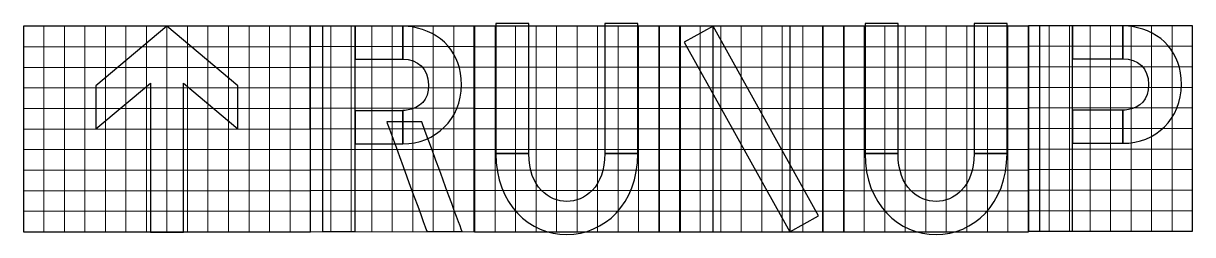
# Model space of a CAD drawing. Header units: millimetres. Extents: x -151 to 54, y -46 to 128.
# Drawn here: x -150.8 to -74.8, y -46.1 to -32.5 of the extents above; entities that cross this region are included whole.
import ezdxf

# ---------------------------------------------------------------- set-up
doc = ezdxf.new("R2010")
doc.units = ezdxf.units.MM
doc.header["$MEASUREMENT"] = 0
doc.layers.add('ESQUEMA', color=7, linetype='Continuous')

msp = doc.modelspace()

# ---------------------------------------------------------------- linework, layer by layer
at = {"layer": 'ESQUEMA', "color": 154, "lineweight": 30}
for points in [[(-150.7956, -32.6461), (-150.7956, -32.6461), (-132.1615, -32.6475), (-132.1615, -32.6475), (-132.1615, -32.6475), (-132.1615, -32.6475), (-132.1396, -45.9716), (-132.1396, -45.9716), (-132.1396, -45.9716), (-132.1396, -45.9716), (-150.7956, -45.9723), (-150.7956, -45.9723), (-150.7956, -45.9723), (-150.7956, -45.9723), (-150.7956, -32.6461), (-150.7956, -32.6461)], [(-132.1613, -32.6337), (-132.1613, -32.6337), (-121.5007, -32.6347), (-121.5007, -32.6347), (-121.5007, -32.6347), (-121.5007, -32.6347), (-121.5007, -45.9588), (-121.5007, -45.9588), (-121.5007, -45.9588), (-121.5007, -45.9588), (-132.1613, -45.9595), (-132.1613, -45.9595), (-132.1613, -45.9595), (-132.1613, -45.9595), (-132.1613, -32.6337), (-132.1613, -32.6337)], [(-121.4875, -32.6395), (-121.4875, -32.6395), (-109.4944, -32.6406), (-109.4944, -32.6406), (-109.4944, -32.6406), (-109.4944, -32.6406), (-109.4944, -45.9643), (-109.4944, -45.9643), (-109.4944, -45.9643), (-109.4944, -45.9643), (-121.4875, -45.9653), (-121.4875, -45.9653), (-121.4875, -45.9653), (-121.4875, -45.9653), (-121.4875, -32.6395), (-121.4875, -32.6395)], [(-109.4944, -32.6406), (-109.4944, -32.6406), (-97.5014, -32.6416), (-97.5014, -32.6416), (-97.5014, -32.6416), (-97.5014, -32.6416), (-97.5014, -45.9653), (-97.5014, -45.9653), (-97.5014, -45.9653), (-97.5014, -45.9653), (-109.4944, -45.9661), (-109.4944, -45.9661), (-109.4944, -45.9661), (-109.4944, -45.9661), (-109.4944, -32.6406), (-109.4944, -32.6406)], [(-97.5013, -32.6416), (-97.5013, -32.6416), (-85.5083, -32.6427), (-85.5083, -32.6427), (-85.5083, -32.6427), (-85.5083, -32.6427), (-85.5083, -45.9664), (-85.5083, -45.9664), (-85.5083, -45.9664), (-85.5083, -45.9664), (-97.5013, -45.9674), (-97.5013, -45.9674), (-97.5013, -45.9674), (-97.5013, -45.9674), (-97.5013, -32.6416), (-97.5013, -32.6416)], [(-85.4985, -32.6092), (-85.4985, -32.6092), (-74.8379, -32.6103), (-74.8379, -32.6103), (-74.8379, -32.6103), (-74.8379, -32.6103), (-74.8379, -45.934), (-74.8379, -45.934), (-74.8379, -45.934), (-74.8379, -45.934), (-85.4985, -45.9347), (-85.4985, -45.9347), (-85.4985, -45.9347), (-85.4985, -45.9347), (-85.4985, -32.6092), (-85.4985, -32.6092)]]:
    msp.add_open_spline(points, degree=3, knots=[0, 0, 0, 0, 0.2, 0.2, 0.2, 0.2, 0.4, 0.4, 0.4, 0.4, 0.6, 0.6, 0.6, 0.6, 1, 1, 1, 1], dxfattribs=at)
at = {"layer": 'ESQUEMA', "color": 154, "lineweight": 15}
for points in [[(-149.4627, -32.6468), (-149.4627, -32.6468), (-149.4627, -45.9722), (-149.4627, -45.9722)], [(-148.1305, -32.6468), (-148.1305, -32.6468), (-148.1305, -45.9722), (-148.1305, -45.9722)], [(-146.7976, -32.6468), (-146.7976, -32.6468), (-146.7976, -45.9715), (-146.7976, -45.9715)], [(-145.4657, -32.6468), (-145.4657, -32.6468), (-145.4657, -45.9715), (-145.4657, -45.9715)], [(-144.1328, -32.6468), (-144.1328, -32.6468), (-144.1328, -45.9715), (-144.1328, -45.9715)], [(-142.8005, -32.6468), (-142.8005, -32.6468), (-142.8005, -45.9715), (-142.8005, -45.9715)], [(-141.468, -32.6475), (-141.468, -32.6475), (-141.468, -45.9719), (-141.468, -45.9719)], [(-140.1347, -32.6475), (-140.1347, -32.6475), (-140.1347, -45.9719), (-140.1347, -45.9719)], [(-138.8025, -32.6475), (-138.8025, -32.6475), (-138.8025, -45.9719), (-138.8025, -45.9719)], [(-137.4703, -32.6475), (-137.4703, -32.6475), (-137.4703, -45.9719), (-137.4703, -45.9719)], [(-136.1377, -32.6475), (-136.1377, -32.6475), (-136.1377, -45.9719), (-136.1377, -45.9719)], [(-134.8052, -32.6475), (-134.8052, -32.6475), (-134.8052, -45.9719), (-134.8052, -45.9719)], [(-133.4723, -32.6475), (-133.4723, -32.6475), (-133.4723, -45.9719), (-133.4723, -45.9719)], [(-130.8283, -32.634), (-130.8283, -32.634), (-130.8283, -45.9595), (-130.8283, -45.9595)], [(-129.4958, -32.634), (-129.4958, -32.634), (-129.4958, -45.9595), (-129.4958, -45.9595)], [(-128.1636, -32.634), (-128.1636, -32.634), (-128.1636, -45.9595), (-128.1636, -45.9595)], [(-126.8307, -32.634), (-126.8307, -32.634), (-126.8307, -45.9591), (-126.8307, -45.9591)], [(-125.4982, -32.6344), (-125.4982, -32.6344), (-125.4982, -45.9591), (-125.4982, -45.9591)], [(-124.166, -32.6344), (-124.166, -32.6344), (-124.166, -45.9591), (-124.166, -45.9591)], [(-122.8333, -32.6347), (-122.8333, -32.6347), (-122.8333, -45.9591), (-122.8333, -45.9591)], [(-120.1546, -32.6395), (-120.1546, -32.6395), (-120.1546, -45.965), (-120.1546, -45.965)], [(-118.822, -32.6395), (-118.822, -32.6395), (-118.822, -45.965), (-118.822, -45.965)], [(-117.4894, -32.6399), (-117.4894, -32.6399), (-117.4894, -45.965), (-117.4894, -45.965)], [(-116.1569, -32.6402), (-116.1569, -32.6402), (-116.1569, -45.965), (-116.1569, -45.965)], [(-114.8247, -32.6402), (-114.8247, -32.6402), (-114.8247, -45.965), (-114.8247, -45.965)], [(-113.4921, -32.6402), (-113.4921, -32.6402), (-113.4921, -45.965), (-113.4921, -45.965)], [(-112.1592, -32.6402), (-112.1592, -32.6402), (-112.1592, -45.965), (-112.1592, -45.965)], [(-110.8266, -32.6402), (-110.8266, -32.6402), (-110.8266, -45.965), (-110.8266, -45.965)], [(-108.1615, -32.6406), (-108.1615, -32.6406), (-108.1615, -45.9661), (-108.1615, -45.9661)], [(-106.8293, -32.6406), (-106.8293, -32.6406), (-106.8293, -45.9661), (-106.8293, -45.9661)], [(-105.4966, -32.6406), (-105.4966, -32.6406), (-105.4966, -45.9661), (-105.4966, -45.9661)], [(-104.1638, -32.6409), (-104.1638, -32.6409), (-104.1638, -45.966), (-104.1638, -45.966)], [(-102.8314, -32.6412), (-102.8314, -32.6412), (-102.8314, -45.966), (-102.8314, -45.966)], [(-101.4992, -32.6412), (-101.4992, -32.6412), (-101.4992, -45.966), (-101.4992, -45.966)], [(-100.1665, -32.6412), (-100.1665, -32.6412), (-100.1665, -45.966), (-100.1665, -45.966)], [(-98.8337, -32.6412), (-98.8337, -32.6412), (-98.8337, -45.966), (-98.8337, -45.966)], [(-96.1684, -32.6416), (-96.1684, -32.6416), (-96.1684, -45.9671), (-96.1684, -45.9671)], [(-94.8359, -32.6416), (-94.8359, -32.6416), (-94.8359, -45.9671), (-94.8359, -45.9671)], [(-93.5033, -32.642), (-93.5033, -32.642), (-93.5033, -45.9671), (-93.5033, -45.9671)], [(-92.1708, -32.6423), (-92.1708, -32.6423), (-92.1708, -45.967), (-92.1708, -45.967)], [(-90.8385, -32.6423), (-90.8385, -32.6423), (-90.8385, -45.967), (-90.8385, -45.967)], [(-89.506, -32.6423), (-89.506, -32.6423), (-89.506, -45.967), (-89.506, -45.967)], [(-88.1731, -32.6423), (-88.1731, -32.6423), (-88.1731, -45.967), (-88.1731, -45.967)], [(-86.8405, -32.6423), (-86.8405, -32.6423), (-86.8405, -45.967), (-86.8405, -45.967)], [(-84.1657, -32.6092), (-84.1657, -32.6092), (-84.1657, -45.9347), (-84.1657, -45.9347)], [(-82.8332, -32.6092), (-82.8332, -32.6092), (-82.8332, -45.9347), (-82.8332, -45.9347)], [(-81.5004, -32.6092), (-81.5004, -32.6092), (-81.5004, -45.9347), (-81.5004, -45.9347)], [(-80.168, -32.6096), (-80.168, -32.6096), (-80.168, -45.9347), (-80.168, -45.9347)], [(-78.8355, -32.6099), (-78.8355, -32.6099), (-78.8355, -45.9347), (-78.8355, -45.9347)], [(-77.5031, -32.6099), (-77.5031, -32.6099), (-77.5031, -45.9347), (-77.5031, -45.9347)], [(-76.1705, -32.6099), (-76.1705, -32.6099), (-76.1705, -45.9347), (-76.1705, -45.9347)], [(-150.7956, -33.9786), (-150.7956, -33.9786), (-132.141, -33.9786), (-132.141, -33.9786)], [(-132.1613, -33.9659), (-132.1613, -33.9659), (-121.5007, -33.9659), (-121.5007, -33.9659)], [(-121.4875, -33.9718), (-121.4875, -33.9718), (-109.4944, -33.9718), (-109.4944, -33.9718)], [(-109.4944, -33.9731), (-109.4944, -33.9731), (-97.5014, -33.9731), (-97.5014, -33.9731)], [(-97.5013, -33.9738), (-97.5013, -33.9738), (-85.5083, -33.9738), (-85.5083, -33.9738)], [(-85.4985, -33.9411), (-85.4985, -33.9411), (-74.8379, -33.9411), (-74.8379, -33.9411)], [(-150.7956, -35.3112), (-150.7956, -35.3112), (-132.141, -35.3112), (-132.141, -35.3112)], [(-132.1613, -35.2984), (-132.1613, -35.2984), (-121.5007, -35.2984), (-121.5007, -35.2984)], [(-121.4875, -35.3043), (-121.4875, -35.3043), (-109.4944, -35.3043), (-109.4944, -35.3043)], [(-109.4944, -35.3057), (-109.4944, -35.3057), (-97.5014, -35.3057), (-97.5014, -35.3057)], [(-97.5013, -35.3064), (-97.5013, -35.3064), (-85.5083, -35.3064), (-85.5083, -35.3064)], [(-85.4985, -35.274), (-85.4985, -35.274), (-74.8379, -35.274), (-74.8379, -35.274)], [(-150.7956, -36.6445), (-150.7956, -36.6445), (-132.141, -36.6445), (-132.141, -36.6445)], [(-132.1613, -36.631), (-132.1613, -36.631), (-121.5007, -36.631), (-121.5007, -36.631)], [(-121.4875, -36.6372), (-121.4875, -36.6372), (-109.4944, -36.6372), (-109.4944, -36.6372)], [(-109.4944, -36.6383), (-109.4944, -36.6383), (-97.5014, -36.6383), (-97.5014, -36.6383)], [(-97.5013, -36.6393), (-97.5013, -36.6393), (-85.5083, -36.6393), (-85.5083, -36.6393)], [(-85.4985, -36.6069), (-85.4985, -36.6069), (-74.8379, -36.6069), (-74.8379, -36.6069)], [(-150.7956, -37.977), (-150.7956, -37.977), (-132.141, -37.977), (-132.141, -37.977)], [(-132.1613, -37.9639), (-132.1613, -37.9639), (-121.5007, -37.9639), (-121.5007, -37.9639)], [(-121.4875, -37.9698), (-121.4875, -37.9698), (-109.4944, -37.9698), (-109.4944, -37.9698)], [(-109.4944, -37.9708), (-109.4944, -37.9708), (-97.5014, -37.9708), (-97.5014, -37.9708)], [(-97.5013, -37.9719), (-97.5013, -37.9719), (-85.5083, -37.9719), (-85.5083, -37.9719)], [(-85.4985, -37.9391), (-85.4985, -37.9391), (-74.8379, -37.9391), (-74.8379, -37.9391)], [(-150.7956, -39.3096), (-150.7956, -39.3096), (-132.141, -39.3096), (-132.141, -39.3096)], [(-132.1613, -39.2965), (-132.1613, -39.2965), (-121.5007, -39.2965), (-121.5007, -39.2965)], [(-121.4875, -39.3024), (-121.4875, -39.3024), (-109.4944, -39.3024), (-109.4944, -39.3024)], [(-109.4944, -39.3034), (-109.4944, -39.3034), (-97.5014, -39.3034), (-97.5014, -39.3034)], [(-97.5013, -39.3044), (-97.5013, -39.3044), (-85.5083, -39.3044), (-85.5083, -39.3044)], [(-85.4985, -39.272), (-85.4985, -39.272), (-74.8379, -39.272), (-74.8379, -39.272)], [(-150.7956, -40.6421), (-150.7956, -40.6421), (-132.141, -40.6421), (-132.141, -40.6421)], [(-132.1613, -40.6294), (-132.1613, -40.6294), (-121.5007, -40.6294), (-121.5007, -40.6294)], [(-121.4875, -40.6349), (-121.4875, -40.6349), (-109.4944, -40.6349), (-109.4944, -40.6349)], [(-109.4944, -40.6359), (-109.4944, -40.6359), (-97.5014, -40.6359), (-97.5014, -40.6359)], [(-97.5013, -40.637), (-97.5013, -40.637), (-85.5083, -40.637), (-85.5083, -40.637)], [(-85.4985, -40.6046), (-85.4985, -40.6046), (-74.8379, -40.6046), (-74.8379, -40.6046)], [(-150.7956, -41.9747), (-150.7956, -41.9747), (-132.141, -41.9747), (-132.141, -41.9747)], [(-132.1613, -41.962), (-132.1613, -41.962), (-121.5007, -41.962), (-121.5007, -41.962)], [(-121.4875, -41.9678), (-121.4875, -41.9678), (-109.4944, -41.9678), (-109.4944, -41.9678)], [(-109.4944, -41.9688), (-109.4944, -41.9688), (-97.5014, -41.9688), (-97.5014, -41.9688)], [(-97.5013, -41.9699), (-97.5013, -41.9699), (-85.5083, -41.9699), (-85.5083, -41.9699)], [(-85.4985, -41.9372), (-85.4985, -41.9372), (-74.8379, -41.9372), (-74.8379, -41.9372)], [(-132.1613, -43.2945), (-132.1613, -43.2945), (-121.5007, -43.2945), (-121.5007, -43.2945)], [(-85.4985, -43.2697), (-85.4985, -43.2697), (-74.8379, -43.2697), (-74.8379, -43.2697)], [(-150.7956, -43.3073), (-150.7956, -43.3073), (-132.141, -43.3073), (-132.141, -43.3073)], [(-121.4875, -43.3004), (-121.4875, -43.3004), (-109.4944, -43.3004), (-109.4944, -43.3004)], [(-109.4944, -43.3014), (-109.4944, -43.3014), (-97.5014, -43.3014), (-97.5014, -43.3014)], [(-97.5013, -43.3024), (-97.5013, -43.3024), (-85.5083, -43.3024), (-85.5083, -43.3024)], [(-150.7956, -44.6398), (-150.7956, -44.6398), (-132.141, -44.6398), (-132.141, -44.6398)], [(-132.1613, -44.6267), (-132.1613, -44.6267), (-121.5007, -44.6267), (-121.5007, -44.6267)], [(-121.4875, -44.6326), (-121.4875, -44.6326), (-109.4944, -44.6326), (-109.4944, -44.6326)], [(-109.4944, -44.634), (-109.4944, -44.634), (-97.5014, -44.634), (-97.5014, -44.634)], [(-97.5013, -44.6347), (-97.5013, -44.6347), (-85.5083, -44.6347), (-85.5083, -44.6347)], [(-85.4985, -44.6023), (-85.4985, -44.6023), (-74.8379, -44.6023), (-74.8379, -44.6023)]]:
    msp.add_open_spline(points, degree=3, dxfattribs=at)
at = {"layer": 'ESQUEMA', "color": 250}
for points, knots in [([(-140.3938, -36.3358), (-140.3938, -36.3358), (-140.3935, -45.985), (-140.3935, -45.985), (-140.3935, -45.985), (-140.3935, -45.985), (-142.5391, -45.985), (-142.5391, -45.985), (-142.5391, -45.985), (-142.5391, -45.985), (-142.5384, -36.3428), (-142.5384, -36.3428), (-142.5384, -36.3428), (-142.5384, -36.3428), (-146.0785, -39.2854), (-146.0785, -39.2854), (-146.0785, -39.2854), (-146.0785, -39.2854), (-146.0785, -36.4998), (-146.0785, -36.4998), (-146.0785, -36.4998), (-146.0785, -36.4998), (-141.474, -32.6337), (-141.474, -32.6337), (-141.474, -32.6337), (-141.474, -32.6337), (-136.8569, -36.5115), (-136.8569, -36.5115), (-136.8569, -36.5115), (-136.8569, -36.5115), (-136.8569, -39.2998), (-136.8569, -39.2998), (-136.8569, -39.2998), (-136.8569, -39.2998), (-140.3938, -36.3358), (-140.3938, -36.3358)], [0, 0, 0, 0, 0.1, 0.1, 0.1, 0.1, 0.2, 0.2, 0.2, 0.2, 0.3, 0.3, 0.3, 0.3, 0.4, 0.4, 0.4, 0.4, 0.5, 0.5, 0.5, 0.5, 0.6, 0.6, 0.6, 0.6, 0.7, 0.7, 0.7, 0.7, 0.8, 0.8, 0.8, 0.8, 1, 1, 1, 1]), ([(-129.233, -45.9593), (-129.233, -45.9593), (-131.3733, -45.9593), (-131.3733, -45.9593), (-131.3733, -45.9593), (-131.3733, -45.9593), (-131.3733, -32.6342), (-131.3733, -32.6342), (-131.3733, -32.6342), (-131.3733, -32.6342), (-129.233, -32.6342), (-129.233, -32.6342), (-129.233, -32.6342), (-129.233, -32.6342), (-129.233, -45.9593), (-129.233, -45.9593)], [0, 0, 0, 0, 0.2, 0.2, 0.2, 0.2, 0.4, 0.4, 0.4, 0.4, 0.6, 0.6, 0.6, 0.6, 1, 1, 1, 1]), ([(-126.1493, -34.7748), (-126.1493, -34.7748), (-129.2333, -34.7748), (-129.2333, -34.7748), (-129.2333, -34.7748), (-129.2333, -34.7748), (-129.2333, -32.6342), (-129.2333, -32.6342), (-129.2333, -32.6342), (-129.2333, -32.6342), (-126.1493, -32.6342), (-126.1493, -32.6342), (-126.1493, -32.6342), (-126.1493, -32.6342), (-126.1493, -34.7748), (-126.1493, -34.7748)], [0, 0, 0, 0, 0.2, 0.2, 0.2, 0.2, 0.4, 0.4, 0.4, 0.4, 0.6, 0.6, 0.6, 0.6, 1, 1, 1, 1]), ([(-126.1494, -32.634), (-126.1494, -32.634), (-125.9077, -32.6305), (-125.5454, -32.6912), (-125.5454, -32.6912), (-123.633, -33.0094), (-122.3387, -34.3658), (-122.3387, -36.4394), (-122.3387, -36.4394), (-122.3387, -38.6655), (-124.0345, -40.2829), (-126.1483, -40.2572), (-126.1483, -40.2572), (-126.1483, -40.2572), (-126.149, -38.1165), (-126.149, -38.1165), (-126.149, -38.1165), (-126.149, -38.1165), (-126.0485, -38.1137), (-125.8971, -38.0883), (-125.8971, -38.0883), (-124.9954, -37.9373), (-124.479, -37.4508), (-124.479, -36.4394), (-124.479, -36.4394), (-124.479, -35.3617), (-125.1757, -34.8029), (-126.1497, -34.774), (-126.1497, -34.774), (-126.1497, -34.774), (-126.1494, -32.634), (-126.1494, -32.634)], [0, 0, 0, 0, 0.1111111, 0.1111111, 0.1111111, 0.1111111, 0.2222222, 0.2222222, 0.2222222, 0.2222222, 0.3333333, 0.3333333, 0.3333333, 0.3333333, 0.4444444, 0.4444444, 0.4444444, 0.4444444, 0.5555556, 0.5555556, 0.5555556, 0.5555556, 0.6666667, 0.6666667, 0.6666667, 0.6666667, 0.7777778, 0.7777778, 0.7777778, 0.7777778, 1, 1, 1, 1]), ([(-117.9607, -40.8962), (-117.9607, -40.8962), (-120.1003, -40.8962), (-120.1003, -40.8962), (-120.1003, -40.8962), (-120.1003, -40.8962), (-120.1003, -32.4627), (-120.1003, -32.4627), (-120.1003, -32.4627), (-120.1003, -32.4627), (-117.9607, -32.4627), (-117.9607, -32.4627), (-117.9607, -32.4627), (-117.9607, -32.4627), (-117.9607, -40.8962), (-117.9607, -40.8962)], [0, 0, 0, 0, 0.2, 0.2, 0.2, 0.2, 0.4, 0.4, 0.4, 0.4, 0.6, 0.6, 0.6, 0.6, 1, 1, 1, 1]), ([(-110.8818, -40.8952), (-110.8818, -40.8952), (-113.0218, -40.8952), (-113.0218, -40.8952), (-113.0218, -40.8952), (-113.0218, -40.8952), (-113.0218, -32.4627), (-113.0218, -32.4627), (-113.0218, -32.4627), (-113.0218, -32.4627), (-110.8818, -32.4627), (-110.8818, -32.4627), (-110.8818, -32.4627), (-110.8818, -32.4627), (-110.8818, -40.8952), (-110.8818, -40.8952)], [0, 0, 0, 0, 0.2, 0.2, 0.2, 0.2, 0.4, 0.4, 0.4, 0.4, 0.6, 0.6, 0.6, 0.6, 1, 1, 1, 1]), ([(-105.9916, -45.9677), (-105.9916, -45.9677), (-108.1319, -45.9677), (-108.1319, -45.9677), (-108.1319, -45.9677), (-108.1319, -45.9677), (-108.1319, -32.6395), (-108.1319, -32.6395), (-108.1319, -32.6395), (-108.1319, -32.6395), (-105.9916, -32.6395), (-105.9916, -32.6395), (-105.9916, -32.6395), (-105.9916, -32.6395), (-105.9916, -45.9677), (-105.9916, -45.9677)], [0, 0, 0, 0, 0.2, 0.2, 0.2, 0.2, 0.4, 0.4, 0.4, 0.4, 0.6, 0.6, 0.6, 0.6, 1, 1, 1, 1]), ([(-105.9914, -32.6392), (-105.9914, -32.6392), (-99.132, -44.9272), (-99.132, -44.9272), (-99.132, -44.9272), (-99.132, -44.9272), (-101.0042, -45.9647), (-101.0042, -45.9647), (-101.0042, -45.9647), (-101.0042, -45.9647), (-107.8636, -33.6767), (-107.8636, -33.6767), (-107.8636, -33.6767), (-107.8636, -33.6767), (-105.9914, -32.6392), (-105.9914, -32.6392)], [0, 0, 0, 0, 0.2, 0.2, 0.2, 0.2, 0.4, 0.4, 0.4, 0.4, 0.6, 0.6, 0.6, 0.6, 1, 1, 1, 1]), ([(-98.8637, -45.9649), (-98.8637, -45.9649), (-101.004, -45.9649), (-101.004, -45.9649), (-101.004, -45.9649), (-101.004, -45.9649), (-101.004, -32.6395), (-101.004, -32.6395), (-101.004, -32.6395), (-101.004, -32.6395), (-98.8637, -32.6395), (-98.8637, -32.6395), (-98.8637, -32.6395), (-98.8637, -32.6395), (-98.8637, -45.9649), (-98.8637, -45.9649)], [0, 0, 0, 0, 0.2, 0.2, 0.2, 0.2, 0.4, 0.4, 0.4, 0.4, 0.6, 0.6, 0.6, 0.6, 1, 1, 1, 1]), ([(-93.9746, -40.898), (-93.9746, -40.898), (-96.1142, -40.898), (-96.1142, -40.898), (-96.1142, -40.898), (-96.1142, -40.898), (-96.1142, -32.4645), (-96.1142, -32.4645), (-96.1142, -32.4645), (-96.1142, -32.4645), (-93.9746, -32.4645), (-93.9746, -32.4645), (-93.9746, -32.4645), (-93.9746, -32.4645), (-93.9746, -40.898), (-93.9746, -40.898)], [0, 0, 0, 0, 0.2, 0.2, 0.2, 0.2, 0.4, 0.4, 0.4, 0.4, 0.6, 0.6, 0.6, 0.6, 1, 1, 1, 1]), ([(-86.8957, -40.8969), (-86.8957, -40.8969), (-89.0357, -40.8969), (-89.0357, -40.8969), (-89.0357, -40.8969), (-89.0357, -40.8969), (-89.0357, -32.4645), (-89.0357, -32.4645), (-89.0357, -32.4645), (-89.0357, -32.4645), (-86.8957, -32.4645), (-86.8957, -32.4645), (-86.8957, -32.4645), (-86.8957, -32.4645), (-86.8957, -40.8969), (-86.8957, -40.8969)], [0, 0, 0, 0, 0.2, 0.2, 0.2, 0.2, 0.4, 0.4, 0.4, 0.4, 0.6, 0.6, 0.6, 0.6, 1, 1, 1, 1]), ([(-82.637, -45.9349), (-82.637, -45.9349), (-84.7777, -45.9349), (-84.7777, -45.9349), (-84.7777, -45.9349), (-84.7777, -45.9349), (-84.7777, -32.6098), (-84.7777, -32.6098), (-84.7777, -32.6098), (-84.7777, -32.6098), (-82.637, -32.6098), (-82.637, -32.6098), (-82.637, -32.6098), (-82.637, -32.6098), (-82.637, -45.9349), (-82.637, -45.9349)], [0, 0, 0, 0, 0.2, 0.2, 0.2, 0.2, 0.4, 0.4, 0.4, 0.4, 0.6, 0.6, 0.6, 0.6, 1, 1, 1, 1]), ([(-79.3689, -34.7501), (-79.3689, -34.7501), (-82.6374, -34.7501), (-82.6374, -34.7501), (-82.6374, -34.7501), (-82.6374, -34.7501), (-82.6374, -32.6095), (-82.6374, -32.6095), (-82.6374, -32.6095), (-82.6374, -32.6095), (-79.3689, -32.6095), (-79.3689, -32.6095), (-79.3689, -32.6095), (-79.3689, -32.6095), (-79.3689, -34.7501), (-79.3689, -34.7501)], [0, 0, 0, 0, 0.2, 0.2, 0.2, 0.2, 0.4, 0.4, 0.4, 0.4, 0.6, 0.6, 0.6, 0.6, 1, 1, 1, 1]), ([(-79.3695, -32.6092), (-79.3695, -32.6092), (-79.1278, -32.606), (-78.7659, -32.6664), (-78.7659, -32.6664), (-76.8531, -32.9846), (-75.5588, -34.341), (-75.5588, -36.4146), (-75.5588, -36.4146), (-75.5588, -38.641), (-77.2553, -40.2581), (-79.3684, -40.2324), (-79.3684, -40.2324), (-79.3684, -40.2324), (-79.3691, -38.0917), (-79.3691, -38.0917), (-79.3691, -38.0917), (-79.3691, -38.0917), (-79.2686, -38.0889), (-79.1172, -38.0635), (-79.1172, -38.0635), (-78.2155, -37.9125), (-77.6994, -37.4264), (-77.6994, -36.4146), (-77.6994, -36.4146), (-77.6994, -35.3369), (-78.3958, -34.7784), (-79.3698, -34.7492), (-79.3698, -34.7492), (-79.3698, -34.7492), (-79.3695, -32.6092), (-79.3695, -32.6092)], [0, 0, 0, 0, 0.1111111, 0.1111111, 0.1111111, 0.1111111, 0.2222222, 0.2222222, 0.2222222, 0.2222222, 0.3333333, 0.3333333, 0.3333333, 0.3333333, 0.4444444, 0.4444444, 0.4444444, 0.4444444, 0.5555556, 0.5555556, 0.5555556, 0.5555556, 0.6666667, 0.6666667, 0.6666667, 0.6666667, 0.7777778, 0.7777778, 0.7777778, 0.7777778, 1, 1, 1, 1]), ([(-126.1483, -40.2573), (-126.1483, -40.2573), (-129.2333, -40.2573), (-129.2333, -40.2573), (-129.2333, -40.2573), (-129.2333, -40.2573), (-129.2333, -38.1167), (-129.2333, -38.1167), (-129.2333, -38.1167), (-129.2333, -38.1167), (-126.1483, -38.1167), (-126.1483, -38.1167), (-126.1483, -38.1167), (-126.1483, -38.1167), (-126.1483, -40.2573), (-126.1483, -40.2573)], [0, 0, 0, 0, 0.2, 0.2, 0.2, 0.2, 0.4, 0.4, 0.4, 0.4, 0.6, 0.6, 0.6, 0.6, 1, 1, 1, 1]), ([(-79.3689, -40.2326), (-79.3689, -40.2326), (-82.6374, -40.2326), (-82.6374, -40.2326), (-82.6374, -40.2326), (-82.6374, -40.2326), (-82.6374, -38.092), (-82.6374, -38.092), (-82.6374, -38.092), (-82.6374, -38.092), (-79.3689, -38.092), (-79.3689, -38.092), (-79.3689, -38.092), (-79.3689, -38.092), (-79.3689, -40.2326), (-79.3689, -40.2326)], [0, 0, 0, 0, 0.2, 0.2, 0.2, 0.2, 0.4, 0.4, 0.4, 0.4, 0.6, 0.6, 0.6, 0.6, 1, 1, 1, 1]), ([(-124.914, -38.8424), (-123.7099, -42.1479), (-122.2921, -45.959), (-122.2882, -45.959), (-122.2882, -45.959), (-122.2882, -45.959), (-124.5728, -45.959), (-124.5728, -45.959), (-124.5728, -45.959), (-124.5728, -45.959), (-127.1922, -38.8424), (-127.1859, -38.8424), (-127.1859, -38.8424), (-127.1859, -38.8424), (-124.914, -38.8424), (-124.914, -38.8424)], [0, 0, 0, 0, 0.2, 0.2, 0.2, 0.2, 0.4, 0.4, 0.4, 0.4, 0.6, 0.6, 0.6, 0.6, 1, 1, 1, 1]), ([(-110.8807, -40.895), (-110.8807, -44.1991), (-113.0951, -46.1394), (-115.4908, -46.1422), (-115.4908, -46.1422), (-117.8894, -46.1451), (-120.1013, -44.2062), (-120.1013, -40.8961), (-120.1013, -40.8961), (-120.1013, -40.8961), (-117.961, -40.8961), (-117.961, -40.8961), (-117.961, -40.8961), (-117.961, -43.0981), (-116.6356, -44.003), (-115.4933, -44.0016), (-115.4933, -44.0016), (-114.3492, -44.0002), (-113.021, -43.09), (-113.021, -40.895), (-113.021, -40.895), (-113.021, -40.895), (-110.8807, -40.895), (-110.8807, -40.895)], [0, 0, 0, 0, 0.1428571, 0.1428571, 0.1428571, 0.1428571, 0.2857143, 0.2857143, 0.2857143, 0.2857143, 0.4285714, 0.4285714, 0.4285714, 0.4285714, 0.5714286, 0.5714286, 0.5714286, 0.5714286, 0.7142857, 0.7142857, 0.7142857, 0.7142857, 1, 1, 1, 1]), ([(-86.8946, -40.8971), (-86.8946, -44.2012), (-89.109, -46.1415), (-91.5047, -46.1443), (-91.5047, -46.1443), (-93.9032, -46.1471), (-96.1151, -44.2083), (-96.1151, -40.8982), (-96.1151, -40.8982), (-96.1151, -40.8982), (-93.9748, -40.8982), (-93.9748, -40.8982), (-93.9748, -40.8982), (-93.9748, -43.1002), (-92.6494, -44.0051), (-91.5072, -44.0037), (-91.5072, -44.0037), (-90.3631, -44.0022), (-89.0349, -43.0921), (-89.0349, -40.8971), (-89.0349, -40.8971), (-89.0349, -40.8971), (-86.8946, -40.8971), (-86.8946, -40.8971)], [0, 0, 0, 0, 0.1428571, 0.1428571, 0.1428571, 0.1428571, 0.2857143, 0.2857143, 0.2857143, 0.2857143, 0.4285714, 0.4285714, 0.4285714, 0.4285714, 0.5714286, 0.5714286, 0.5714286, 0.5714286, 0.7142857, 0.7142857, 0.7142857, 0.7142857, 1, 1, 1, 1])]:
    msp.add_open_spline(points, degree=3, knots=knots, dxfattribs=at)

doc.saveas('drawing.dxf')
